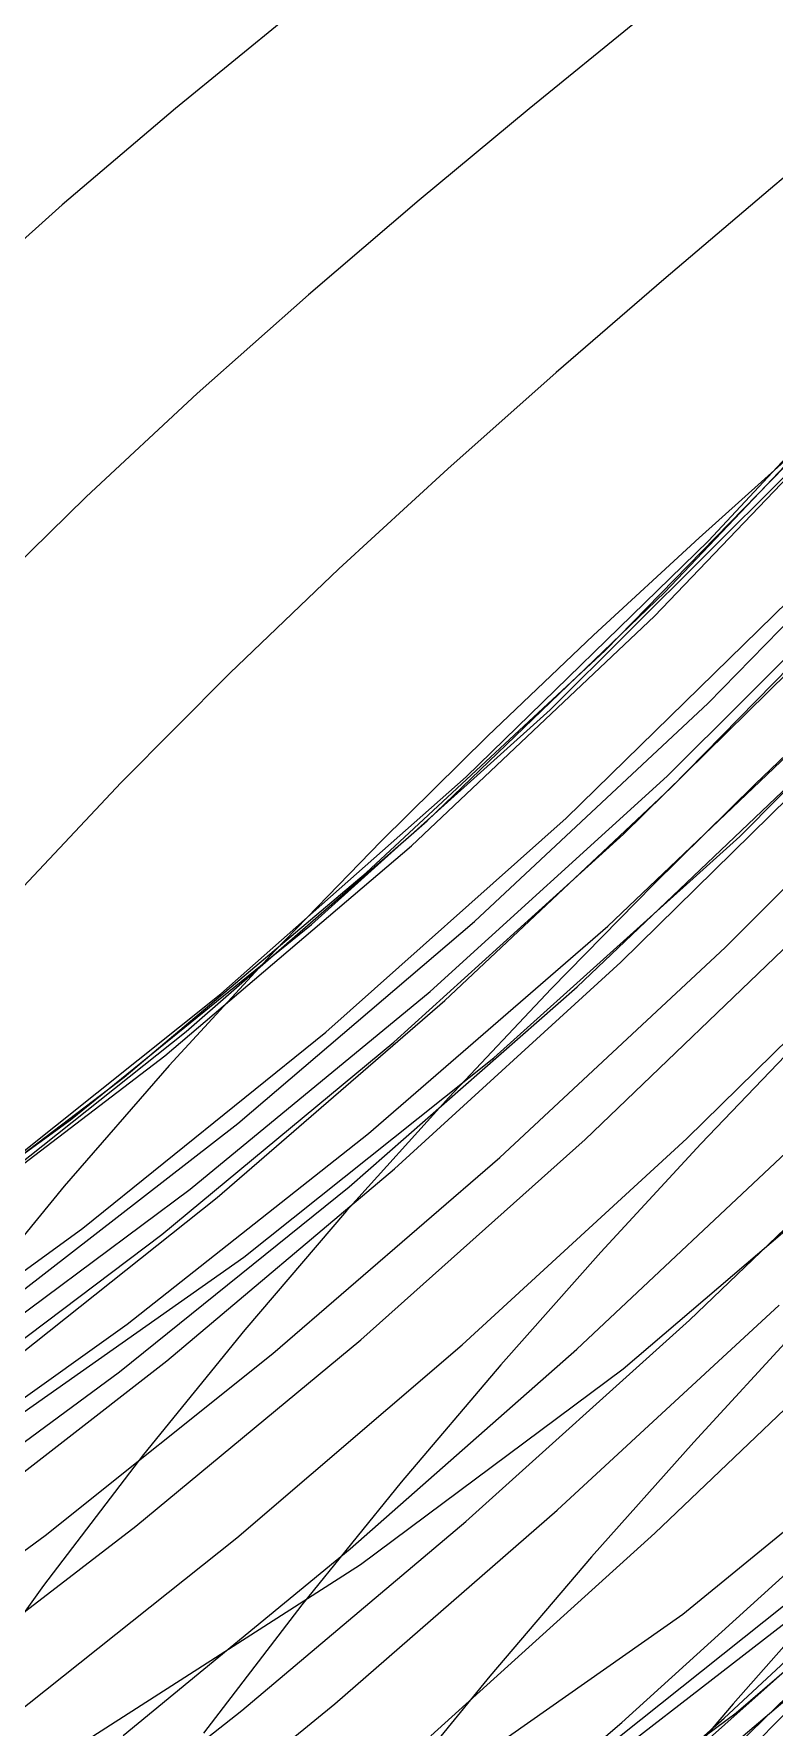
# Model space of a CAD drawing. Extents: x -607 to 1285, y -867 to 355.
# Drawn here: x 49.3 to 143.1, y -545.2 to -330.7 of the extents above; entities that cross this region are included whole.
import ezdxf

# ---------------------------------------------------------------- set-up
doc = ezdxf.new("R2010")
doc.units = 0
for name, color, linetype in [('0_1309', 7, 'CONTINUOUS'), ('0_1310', 7, 'CONTINUOUS'), ('0_1412', 7, 'CONTINUOUS'), ('0_1516', 7, 'CONTINUOUS'), ('0_1619', 7, 'CONTINUOUS'), ('0_1620', 7, 'CONTINUOUS'), ('0_1722', 7, 'CONTINUOUS'), ('0_1723', 7, 'CONTINUOUS'), ('0_1724', 7, 'CONTINUOUS'), ('0_1826', 7, 'CONTINUOUS'), ('0_1827', 7, 'CONTINUOUS'), ('0_1828', 7, 'CONTINUOUS'), ('0_1829', 7, 'CONTINUOUS'), ('0_1929', 7, 'CONTINUOUS'), ('0_1930', 7, 'CONTINUOUS'), ('0_1931', 7, 'CONTINUOUS'), ('0_1932', 7, 'CONTINUOUS'), ('0_2033', 7, 'CONTINUOUS'), ('0_2034', 7, 'CONTINUOUS'), ('0_2035', 7, 'CONTINUOUS'), ('0_2036', 7, 'CONTINUOUS'), ('0_2136', 7, 'CONTINUOUS'), ('0_2137', 7, 'CONTINUOUS'), ('0_2138', 7, 'CONTINUOUS'), ('0_2139', 7, 'CONTINUOUS'), ('0_2240', 7, 'CONTINUOUS'), ('0_2241', 7, 'CONTINUOUS'), ('0_2242', 7, 'CONTINUOUS'), ('0_2243', 7, 'CONTINUOUS'), ('0_2344', 7, 'CONTINUOUS'), ('0_2345', 7, 'CONTINUOUS'), ('0_2346', 7, 'CONTINUOUS'), ('0_2347', 7, 'CONTINUOUS'), ('0_2447', 7, 'CONTINUOUS'), ('0_2448', 7, 'CONTINUOUS'), ('0_2449', 7, 'CONTINUOUS'), ('0_2450', 7, 'CONTINUOUS'), ('0_2551', 7, 'CONTINUOUS'), ('0_2552', 7, 'CONTINUOUS'), ('0_2553', 7, 'CONTINUOUS'), ('0_2554', 7, 'CONTINUOUS'), ('0_2655', 7, 'CONTINUOUS'), ('0_2656', 7, 'CONTINUOUS'), ('0_2657', 7, 'CONTINUOUS'), ('0_2658', 7, 'CONTINUOUS'), ('0_2758', 7, 'CONTINUOUS'), ('0_2759', 7, 'CONTINUOUS'), ('0_2760', 7, 'CONTINUOUS'), ('0_2761', 7, 'CONTINUOUS'), ('0_2861', 7, 'CONTINUOUS'), ('0_2862', 7, 'CONTINUOUS'), ('0_2863', 7, 'CONTINUOUS'), ('0_2864', 7, 'CONTINUOUS'), ('0_2964', 7, 'CONTINUOUS'), ('0_2965', 7, 'CONTINUOUS'), ('0_2966', 7, 'CONTINUOUS'), ('0_2967', 7, 'CONTINUOUS'), ('0_3067', 7, 'CONTINUOUS'), ('0_3068', 7, 'CONTINUOUS'), ('0_3069', 7, 'CONTINUOUS'), ('0_3070', 7, 'CONTINUOUS'), ('0_3171', 7, 'CONTINUOUS'), ('0_3172', 7, 'CONTINUOUS'), ('0_3173', 7, 'CONTINUOUS'), ('0_3174', 7, 'CONTINUOUS'), ('0_3274', 7, 'CONTINUOUS'), ('0_3275', 7, 'CONTINUOUS'), ('0_3276', 7, 'CONTINUOUS'), ('0_3277', 7, 'CONTINUOUS'), ('0_3278', 7, 'CONTINUOUS'), ('0_3378', 7, 'CONTINUOUS'), ('0_3379', 7, 'CONTINUOUS'), ('0_3380', 7, 'CONTINUOUS'), ('0_3381', 7, 'CONTINUOUS'), ('0_3482', 7, 'CONTINUOUS'), ('0_3483', 7, 'CONTINUOUS'), ('0_3484', 7, 'CONTINUOUS'), ('0_3485', 7, 'CONTINUOUS'), ('0_3586', 7, 'CONTINUOUS'), ('0_3587', 7, 'CONTINUOUS'), ('0_3588', 7, 'CONTINUOUS'), ('0_3689', 7, 'CONTINUOUS'), ('0_3690', 7, 'CONTINUOUS'), ('0_3691', 7, 'CONTINUOUS'), ('0_3692', 7, 'CONTINUOUS'), ('0_378', 7, 'CONTINUOUS'), ('0_3793', 7, 'CONTINUOUS'), ('0_3794', 7, 'CONTINUOUS'), ('0_3795', 7, 'CONTINUOUS'), ('0_3897', 7, 'CONTINUOUS'), ('0_3898', 7, 'CONTINUOUS'), ('0_3999', 7, 'CONTINUOUS'), ('0_4000', 7, 'CONTINUOUS'), ('0_4102', 7, 'CONTINUOUS'), ('0_4103', 7, 'CONTINUOUS'), ('0_4473', 7, 'CONTINUOUS'), ('0_4474', 7, 'CONTINUOUS'), ('0_4475', 7, 'CONTINUOUS'), ('0_4575', 7, 'CONTINUOUS'), ('0_4576', 7, 'CONTINUOUS'), ('0_4577', 7, 'CONTINUOUS'), ('0_4578', 7, 'CONTINUOUS'), ('0_4579', 7, 'CONTINUOUS'), ('0_4580', 7, 'CONTINUOUS'), ('0_4678', 7, 'CONTINUOUS'), ('0_4679', 7, 'CONTINUOUS'), ('0_4680', 7, 'CONTINUOUS'), ('0_4681', 7, 'CONTINUOUS'), ('0_4682', 7, 'CONTINUOUS'), ('0_4683', 7, 'CONTINUOUS'), ('0_4684', 7, 'CONTINUOUS'), ('0_4685', 7, 'CONTINUOUS'), ('0_4784', 7, 'CONTINUOUS'), ('0_4785', 7, 'CONTINUOUS'), ('0_4786', 7, 'CONTINUOUS'), ('0_4787', 7, 'CONTINUOUS'), ('0_4788', 7, 'CONTINUOUS'), ('0_4789', 7, 'CONTINUOUS'), ('0_4790', 7, 'CONTINUOUS'), ('0_4791', 7, 'CONTINUOUS'), ('0_481', 7, 'CONTINUOUS'), ('0_4889', 7, 'CONTINUOUS'), ('0_4890', 7, 'CONTINUOUS'), ('0_4891', 7, 'CONTINUOUS'), ('0_4892', 7, 'CONTINUOUS'), ('0_4893', 7, 'CONTINUOUS'), ('0_4894', 7, 'CONTINUOUS'), ('0_4895', 7, 'CONTINUOUS'), ('0_4896', 7, 'CONTINUOUS'), ('0_4897', 7, 'CONTINUOUS'), ('0_4995', 7, 'CONTINUOUS'), ('0_4996', 7, 'CONTINUOUS'), ('0_4997', 7, 'CONTINUOUS'), ('0_4998', 7, 'CONTINUOUS'), ('0_4999', 7, 'CONTINUOUS'), ('0_5000', 7, 'CONTINUOUS'), ('0_5100', 7, 'CONTINUOUS'), ('0_5101', 7, 'CONTINUOUS'), ('0_5102', 7, 'CONTINUOUS'), ('0_5103', 7, 'CONTINUOUS'), ('0_5205', 7, 'CONTINUOUS'), ('0_5206', 7, 'CONTINUOUS'), ('0_689', 7, 'CONTINUOUS'), ('0_792', 7, 'CONTINUOUS')]:
    doc.layers.add(name, color=color, linetype=linetype)

msp = doc.modelspace()

# ---------------------------------------------------------------- linework, layer by layer
at = {"layer": '0_1309'}
msp.add_polyline3d([(103.7738, -569.0552, -3499.508), (138.3068, -543.412, -3508.9026)], dxfattribs=at)
at = {"layer": '0_1310'}
msp.add_polyline3d([(138.3068, -543.412, -3508.9026), (172.0206, -514.4175, -3516.5137)], dxfattribs=at)
at = {"layer": '0_1412'}
msp.add_polyline3d([(112.1851, -557.0455, -3488.1584), (146.7552, -530.2802, -3497.0598)], dxfattribs=at)
at = {"layer": '0_1516'}
msp.add_polyline3d([(123.5291, -546.4034, -3478.7842), (157.6215, -519.2484, -3487.164)], dxfattribs=at)
at = {"layer": '0_1619'}
msp.add_polyline3d([(97.4124, -554.8589, -3454.9807), (131.5582, -530.8899, -3464.8274)], dxfattribs=at)
at = {"layer": '0_1620'}
msp.add_polyline3d([(131.5582, -530.8899, -3464.8274), (164.9469, -503.6141, -3472.6453)], dxfattribs=at)
at = {"layer": '0_1722'}
msp.add_polyline3d([(56.7593, -546.3824, -3412.7393), (90.6789, -524.616, -3423.5693)], dxfattribs=at)
at = {"layer": '0_1723'}
msp.add_polyline3d([(90.6789, -524.616, -3423.5693), (124.011, -499.824, -3432.5146)], dxfattribs=at)
at = {"layer": '0_1724'}
msp.add_polyline3d([(124.011, -499.824, -3432.5146), (156.6154, -471.9827, -3439.4734)], dxfattribs=at)
at = {"layer": '0_1826'}
msp.add_polyline3d([(43.8659, -508.1614, -3370.8374), (75.9244, -485.6899, -3380.1675)], dxfattribs=at)
at = {"layer": '0_1827'}
msp.add_polyline3d([(75.9244, -485.6899, -3380.1675), (107.6025, -460.4347, -3387.78)], dxfattribs=at)
at = {"layer": '0_1828'}
msp.add_polyline3d([(107.6025, -460.4347, -3387.78), (138.7874, -432.3864, -3393.5957)], dxfattribs=at)
at = {"layer": '0_1829'}
msp.add_polyline3d([(138.7874, -432.3864, -3393.5957), (169.3661, -401.5359, -3397.5352)], dxfattribs=at)
at = {"layer": '0_1929'}
msp.add_polyline3d([(34.3485, -484.2427, -3336.2017), (65.9129, -460.1486, -3344.3486)], dxfattribs=at)
at = {"layer": '0_1930'}
msp.add_polyline3d([(65.9129, -460.1486, -3344.3486), (97.1548, -433.5444, -3350.8813)], dxfattribs=at)
at = {"layer": '0_1931'}
msp.add_polyline3d([(97.1548, -433.5444, -3350.8813), (127.9661, -404.4496, -3355.7373)], dxfattribs=at)
at = {"layer": '0_1932'}
msp.add_polyline3d([(127.9661, -404.4496, -3355.7373), (158.2388, -372.8834, -3358.853)], dxfattribs=at)
at = {"layer": '0_2033'}
msp.add_polyline3d([(41.5245, -477.3825, -3321.1611), (72.9844, -452.3203, -3328.6787)], dxfattribs=at)
at = {"layer": '0_2034'}
msp.add_polyline3d([(72.9844, -452.3203, -3328.6787), (104.1158, -424.821, -3334.539)], dxfattribs=at)
at = {"layer": '0_2035'}
msp.add_polyline3d([(104.1158, -424.821, -3334.539), (134.812, -394.9116, -3338.6826)], dxfattribs=at)
at = {"layer": '0_2036'}
msp.add_polyline3d([(134.812, -394.9116, -3338.6826), (164.9663, -362.6193, -3341.05)], dxfattribs=at)
at = {"layer": '0_2136'}
msp.add_polyline3d([(23.1583, -490.5764, -3299.3997), (53.9412, -468.2779, -3308.1165)], dxfattribs=at)
at = {"layer": '0_2137'}
msp.add_polyline3d([(53.9412, -468.2779, -3308.1165), (84.4988, -443.5175, -3315.1536)], dxfattribs=at)
at = {"layer": '0_2138'}
msp.add_polyline3d([(84.4988, -443.5175, -3315.1536), (114.7297, -416.3095, -3320.446)], dxfattribs=at)
at = {"layer": '0_2139'}
msp.add_polyline3d([(114.7297, -416.3095, -3320.446), (144.5326, -386.6683, -3323.929)], dxfattribs=at)
at = {"layer": '0_2240'}
msp.add_polyline3d([(29.7906, -486.3575, -3284.7222), (60.7352, -462.8597, -3292.8596)], dxfattribs=at)
at = {"layer": '0_2241'}
msp.add_polyline3d([(60.7352, -462.8597, -3292.8596), (91.4165, -436.9947, -3299.2668)], dxfattribs=at)
at = {"layer": '0_2242'}
msp.add_polyline3d([(91.4165, -436.9947, -3299.2668), (121.7274, -408.7882, -3303.8794)], dxfattribs=at)
at = {"layer": '0_2243'}
msp.add_polyline3d([(121.7274, -408.7882, -3303.8794), (151.5603, -378.2658, -3306.633)], dxfattribs=at)
at = {"layer": '0_2344'}
msp.add_polyline3d([(37.7993, -481.52, -3270.3125), (68.6068, -457.0862, -3277.7625)], dxfattribs=at)
at = {"layer": '0_2345'}
msp.add_polyline3d([(68.6068, -457.0862, -3277.7625), (99.1335, -430.3732, -3283.444)], dxfattribs=at)
at = {"layer": '0_2346'}
msp.add_polyline3d([(99.1335, -430.3732, -3283.444), (129.2724, -401.4158, -3287.2969)], dxfattribs=at)
at = {"layer": '0_2347'}
msp.add_polyline3d([(129.2724, -401.4158, -3287.2969), (158.916, -370.249, -3289.261)], dxfattribs=at)
at = {"layer": '0_2447'}
msp.add_polyline3d([(24.4318, -504.5619, -3258.1177), (55.4848, -482.0155, -3267.1501)], dxfattribs=at)
at = {"layer": '0_2448'}
msp.add_polyline3d([(55.4848, -482.0155, -3267.1501), (86.3079, -457.1696, -3274.355)], dxfattribs=at)
at = {"layer": '0_2449'}
msp.add_polyline3d([(86.3079, -457.1696, -3274.355), (116.7914, -430.0573, -3279.6675)], dxfattribs=at)
at = {"layer": '0_2450'}
msp.add_polyline3d([(116.7914, -430.0573, -3279.6675), (146.8253, -400.7117, -3283.0222)], dxfattribs=at)
at = {"layer": '0_2551'}
msp.add_polyline3d([(38.4329, -499.8417, -3248.3584), (69.1117, -477.0475, -3257.017)], dxfattribs=at)
at = {"layer": '0_2552'}
msp.add_polyline3d([(69.1117, -477.0475, -3257.017), (99.5332, -452.0005, -3263.7722)], dxfattribs=at)
at = {"layer": '0_2553'}
msp.add_polyline3d([(99.5332, -452.0005, -3263.7722), (129.5882, -424.7316, -3268.5554)], dxfattribs=at)
at = {"layer": '0_2554'}
msp.add_polyline3d([(129.5882, -424.7316, -3268.5554), (159.1675, -395.2715, -3271.2983)], dxfattribs=at)
at = {"layer": '0_2655'}
msp.add_polyline3d([(44.8976, -492.1735, -3229.647), (75.1614, -468.7339, -3237.562)], dxfattribs=at)
at = {"layer": '0_2656'}
msp.add_polyline3d([(75.1614, -468.7339, -3237.562), (105.1518, -443.1569, -3243.5593)], dxfattribs=at)
at = {"layer": '0_2657'}
msp.add_polyline3d([(105.1518, -443.1569, -3243.5593), (134.7558, -415.4799, -3247.5698)], dxfattribs=at)
at = {"layer": '0_2658'}
msp.add_polyline3d([(134.7558, -415.4799, -3247.5698), (163.8608, -385.74, -3249.525)], dxfattribs=at)
at = {"layer": '0_2758'}
msp.add_polyline3d([(30.2704, -516.1856, -3217.1787), (61.1053, -494.1667, -3226.8877)], dxfattribs=at)
at = {"layer": '0_2759'}
msp.add_polyline3d([(61.1053, -494.1667, -3226.8877), (91.7336, -469.9985, -3234.638)], dxfattribs=at)
at = {"layer": '0_2760'}
msp.add_polyline3d([(91.7336, -469.9985, -3234.638), (122.0362, -443.7186, -3240.353)], dxfattribs=at)
at = {"layer": '0_2761'}
msp.add_polyline3d([(122.0362, -443.7186, -3240.353), (151.8939, -415.3648, -3243.9565)], dxfattribs=at)
at = {"layer": '0_2861'}
msp.add_polyline3d([(35.9786, -505.0772, -3193.6045), (65.5289, -482.7815, -3202.0723)], dxfattribs=at)
at = {"layer": '0_2862'}
msp.add_polyline3d([(65.5289, -482.7815, -3202.0723), (94.919, -458.437, -3208.6177)], dxfattribs=at)
at = {"layer": '0_2863'}
msp.add_polyline3d([(94.919, -458.437, -3208.6177), (124.0439, -432.083, -3213.1768)], dxfattribs=at)
at = {"layer": '0_2864'}
msp.add_polyline3d([(124.0439, -432.083, -3213.1768), (152.7983, -403.759, -3215.6846)], dxfattribs=at)
at = {"layer": '0_2964'}
msp.add_polyline3d([(43.5319, -501.126, -3177.016), (72.5241, -478.1189, -3184.4636)], dxfattribs=at)
at = {"layer": '0_2965'}
msp.add_polyline3d([(72.5241, -478.1189, -3184.4636), (101.3731, -453.1461, -3189.9885)], dxfattribs=at)
at = {"layer": '0_2966'}
msp.add_polyline3d([(101.3731, -453.1461, -3189.9885), (129.9806, -426.2524, -3193.5354)], dxfattribs=at)
at = {"layer": '0_2967'}
msp.add_polyline3d([(129.9806, -426.2524, -3193.5354), (158.2483, -397.4829, -3195.0493)], dxfattribs=at)
at = {"layer": '0_3067'}
msp.add_polyline3d([(30.9571, -521.706, -3162.6572), (60.1619, -500.2011, -3171.8909)], dxfattribs=at)
at = {"layer": '0_3068'}
msp.add_polyline3d([(60.1619, -500.2011, -3171.8909), (89.2716, -476.7568, -3179.1826)], dxfattribs=at)
at = {"layer": '0_3069'}
msp.add_polyline3d([(89.2716, -476.7568, -3179.1826), (118.1797, -451.4207, -3184.4695)], dxfattribs=at)
at = {"layer": '0_3070'}
msp.add_polyline3d([(118.1797, -451.4207, -3184.4695), (146.7795, -424.2401, -3187.6882)], dxfattribs=at)
at = {"layer": '0_3171'}
msp.add_polyline3d([(37.1676, -521.3235, -3147.1353), (66.1367, -498.8255, -3155.3718)], dxfattribs=at)
at = {"layer": '0_3172'}
msp.add_polyline3d([(66.1367, -498.8255, -3155.3718), (95.0234, -474.4693, -3161.666)], dxfattribs=at)
at = {"layer": '0_3173'}
msp.add_polyline3d([(95.0234, -474.4693, -3161.666), (123.72, -448.3101, -3165.9587)], dxfattribs=at)
at = {"layer": '0_3174'}
msp.add_polyline3d([(123.72, -448.3101, -3165.9587), (152.1188, -420.4029, -3168.191)], dxfattribs=at)
at = {"layer": '0_3274'}
msp.add_polyline3d([(21.8684, -542.1096, -3129.4546), (50.727, -520.9196, -3139.1545)], dxfattribs=at)
at = {"layer": '0_3275'}
msp.add_polyline3d([(50.727, -520.9196, -3139.1545), (79.5993, -497.8736, -3146.9246)], dxfattribs=at)
at = {"layer": '0_3276'}
msp.add_polyline3d([(79.5993, -497.8736, -3146.9246), (108.3768, -473.0275, -3152.7034)], dxfattribs=at)
at = {"layer": '0_3277'}
msp.add_polyline3d([(108.3768, -473.0275, -3152.7034), (136.9507, -446.4374, -3156.4294)], dxfattribs=at)
at = {"layer": '0_3278'}
msp.add_polyline3d([(136.9507, -446.4374, -3156.4294), (165.2126, -418.1591, -3158.0417)], dxfattribs=at)
at = {"layer": '0_3378'}
msp.add_polyline3d([(33.7203, -541.6143, -3119.1802), (62.2308, -519.7653, -3128.0615)], dxfattribs=at)
at = {"layer": '0_3379'}
msp.add_polyline3d([(62.2308, -519.7653, -3128.0615), (90.7486, -496.1317, -3134.9868)], dxfattribs=at)
at = {"layer": '0_3380'}
msp.add_polyline3d([(90.7486, -496.1317, -3134.9868), (119.1685, -470.773, -3139.9006)], dxfattribs=at)
at = {"layer": '0_3381'}
msp.add_polyline3d([(119.1685, -470.773, -3139.9006), (147.3853, -443.749, -3142.7473)], dxfattribs=at)
at = {"layer": '0_3482'}
msp.add_polyline3d([(46.4075, -543.9991, -3113.1035), (75.0125, -521.2419, -3121.3394)], dxfattribs=at)
at = {"layer": '0_3483'}
msp.add_polyline3d([(75.0125, -521.2419, -3121.3394), (103.6065, -496.7692, -3127.5776)], dxfattribs=at)
at = {"layer": '0_3484'}
msp.add_polyline3d([(103.6065, -496.7692, -3127.5776), (132.0814, -470.6479, -3131.7654)], dxfattribs=at)
at = {"layer": '0_3485'}
msp.add_polyline3d([(132.0814, -470.6479, -3131.7654), (160.33, -442.9447, -3133.85)], dxfattribs=at)
at = {"layer": '0_3586'}
msp.add_polyline3d([(60.6121, -546.2861, -3109.0972), (89.3909, -522.6389, -3116.7505)], dxfattribs=at)
at = {"layer": '0_3587'}
msp.add_polyline3d([(89.3909, -522.6389, -3116.7505), (118.1332, -497.3477, -3122.3577)], dxfattribs=at)
at = {"layer": '0_3588'}
msp.add_polyline3d([(118.1332, -497.3477, -3122.3577), (146.728, -470.4863, -3125.8682)], dxfattribs=at)
at = {"layer": '0_3689'}
msp.add_polyline3d([(47.3512, -565.3975, -3090.633), (75.6751, -543.0945, -3099.6768)], dxfattribs=at)
at = {"layer": '0_3690'}
msp.add_polyline3d([(75.6751, -543.0945, -3099.6768), (104.0572, -519.16, -3106.7085)], dxfattribs=at)
at = {"layer": '0_3691'}
msp.add_polyline3d([(104.0572, -519.16, -3106.7085), (132.3877, -493.6686, -3111.6785)], dxfattribs=at)
at = {"layer": '0_3692'}
msp.add_polyline3d([(132.3877, -493.6686, -3111.6785), (160.5573, -466.695, -3114.5361)], dxfattribs=at)
at = {"layer": '0_378'}
msp.add_polyline3d([(137.9269, -550.152, -3610.6157), (167.0951, -520.5849, -3617.802)], dxfattribs=at)
at = {"layer": '0_3793'}
msp.add_polyline3d([(59.3127, -565.2421, -3080.471), (87.4538, -542.2656, -3088.727)], dxfattribs=at)
at = {"layer": '0_3794'}
msp.add_polyline3d([(87.4538, -542.2656, -3088.727), (115.6526, -517.7453, -3094.98)], dxfattribs=at)
at = {"layer": '0_3795'}
msp.add_polyline3d([(115.6526, -517.7453, -3094.98), (143.7937, -491.7628, -3099.1792)], dxfattribs=at)
at = {"layer": '0_3897'}
msp.add_polyline3d([(99.5997, -546.3207, -3084.98), (128.0289, -520.6599, -3090.2)], dxfattribs=at)
at = {"layer": '0_3898'}
msp.add_polyline3d([(128.0289, -520.6599, -3090.2), (156.3769, -493.6215, -3093.3389)], dxfattribs=at)
at = {"layer": '0_3999'}
msp.add_polyline3d([(94.8018, -569.4849, -3084.2354), (123.8184, -544.6337, -3091.807)], dxfattribs=at)
at = {"layer": '0_4000'}
msp.add_polyline3d([(123.8184, -544.6337, -3091.807), (152.8234, -518.3743, -3097.2412)], dxfattribs=at)
at = {"layer": '0_4102'}
msp.add_polyline3d([(107.9809, -569.4818, -3076.9556), (136.7945, -544.0707, -3083.692)], dxfattribs=at)
at = {"layer": '0_4103'}
msp.add_polyline3d([(136.7945, -544.0707, -3083.692), (165.603, -517.3207, -3088.2869)], dxfattribs=at)
at = {"layer": '0_4473'}
msp.add_polyline3d([(81.5211, -328.4584, -2387.6265), (67.2297, -340.1256, -2381.398)], dxfattribs=at)
at = {"layer": '0_4474'}
msp.add_polyline3d([(67.2297, -340.1256, -2381.398), (52.895, -352.3361, -2376.1907)], dxfattribs=at)
at = {"layer": '0_4475'}
msp.add_polyline3d([(52.895, -352.3361, -2376.1907), (38.568, -365.1884, -2372.3145)], dxfattribs=at)
at = {"layer": '0_4575'}
msp.add_polyline3d([(125.9175, -328.9199, -2403.6978), (112.1022, -340.1693, -2397.131)], dxfattribs=at)
at = {"layer": '0_4576'}
msp.add_polyline3d([(112.1022, -340.1693, -2397.131), (98.1429, -351.7499, -2390.966)], dxfattribs=at)
at = {"layer": '0_4577'}
msp.add_polyline3d([(98.1429, -351.7499, -2390.966), (84.0899, -363.747, -2385.5044)], dxfattribs=at)
at = {"layer": '0_4578'}
msp.add_polyline3d([(84.0899, -363.747, -2385.5044), (69.9933, -376.2462, -2381.0474)], dxfattribs=at)
at = {"layer": '0_4579'}
msp.add_polyline3d([(69.9933, -376.2462, -2381.0474), (55.9033, -389.3325, -2377.896)], dxfattribs=at)
at = {"layer": '0_4580'}
msp.add_polyline3d([(55.9033, -389.3325, -2377.896), (41.8701, -403.0917, -2376.3518)], dxfattribs=at)
at = {"layer": '0_4678'}
msp.add_polyline3d([(155.9862, -339.0973, -2412.3271), (142.6749, -350.3221, -2406.365)], dxfattribs=at)
at = {"layer": '0_4679'}
msp.add_polyline3d([(142.6749, -350.3221, -2406.365), (129.1713, -361.7913, -2400.5112)], dxfattribs=at)
at = {"layer": '0_4680'}
msp.add_polyline3d([(129.1713, -361.7913, -2400.5112), (115.5206, -373.5833, -2395.0625)], dxfattribs=at)
at = {"layer": '0_4681'}
msp.add_polyline3d([(115.5206, -373.5833, -2395.0625), (101.7683, -385.7762, -2390.3147)], dxfattribs=at)
at = {"layer": '0_4682'}
msp.add_polyline3d([(101.7683, -385.7762, -2390.3147), (87.9597, -398.4481, -2386.5637)], dxfattribs=at)
at = {"layer": '0_4683'}
msp.add_polyline3d([(87.9597, -398.4481, -2386.5637), (74.1402, -411.6773, -2384.1057)], dxfattribs=at)
at = {"layer": '0_4684'}
msp.add_polyline3d([(74.1402, -411.6773, -2384.1057), (60.3549, -425.5419, -2383.2368)], dxfattribs=at)
at = {"layer": '0_4685'}
msp.add_polyline3d([(60.3549, -425.5419, -2383.2368), (46.6493, -440.1204, -2384.2527)], dxfattribs=at)
at = {"layer": '0_4784'}
msp.add_polyline3d([(146.9278, -382.5804, -2406.0205), (133.6464, -394.5317, -2401.4277)], dxfattribs=at)
at = {"layer": '0_4785'}
msp.add_polyline3d([(133.6464, -394.5317, -2401.4277), (120.2577, -406.8639, -2397.5269)], dxfattribs=at)
at = {"layer": '0_4786'}
msp.add_polyline3d([(120.2577, -406.8639, -2397.5269), (106.8027, -419.6467, -2394.6057)], dxfattribs=at)
at = {"layer": '0_4787'}
msp.add_polyline3d([(106.8027, -419.6467, -2394.6057), (93.3225, -432.9497, -2392.9517)], dxfattribs=at)
at = {"layer": '0_4788'}
msp.add_polyline3d([(93.3225, -432.9497, -2392.9517), (79.8579, -446.8428, -2392.852)], dxfattribs=at)
at = {"layer": '0_4789'}
msp.add_polyline3d([(79.8579, -446.8428, -2392.852), (66.45, -461.3956, -2394.5947)], dxfattribs=at)
at = {"layer": '0_4790'}
msp.add_polyline3d([(66.45, -461.3956, -2394.5947), (53.1397, -476.6778, -2398.4668)], dxfattribs=at)
at = {"layer": '0_4791'}
msp.add_polyline3d([(53.1397, -476.6778, -2398.4668), (39.968, -492.7592, -2404.7563)], dxfattribs=at)
at = {"layer": '0_481'}
msp.add_polyline3d([(115.4341, -563.9918, -3592.2856), (147.6174, -535.3434, -3600.7275)], dxfattribs=at)
at = {"layer": '0_4889'}
msp.add_polyline3d([(153.5715, -413.4628, -2410.4297), (140.7395, -425.7474, -2407.5566)], dxfattribs=at)
at = {"layer": '0_4890'}
msp.add_polyline3d([(140.7395, -425.7474, -2407.5566), (127.8246, -438.4599, -2405.639)], dxfattribs=at)
at = {"layer": '0_4891'}
msp.add_polyline3d([(127.8246, -438.4599, -2405.639), (114.8611, -451.6639, -2404.9531)], dxfattribs=at)
at = {"layer": '0_4892'}
msp.add_polyline3d([(114.8611, -451.6639, -2404.9531), (101.8828, -465.4233, -2405.775)], dxfattribs=at)
at = {"layer": '0_4893'}
msp.add_polyline3d([(101.8828, -465.4233, -2405.775), (88.9236, -479.8016, -2408.3809)], dxfattribs=at)
at = {"layer": '0_4894'}
msp.add_polyline3d([(88.9236, -479.8016, -2408.3809), (76.0177, -494.8625, -2413.0474)], dxfattribs=at)
at = {"layer": '0_4895'}
msp.add_polyline3d([(76.0177, -494.8625, -2413.0474), (63.199, -510.6698, -2420.0505)], dxfattribs=at)
at = {"layer": '0_4896'}
msp.add_polyline3d([(63.199, -510.6698, -2420.0505), (50.5014, -527.2871, -2429.6667)], dxfattribs=at)
at = {"layer": '0_4897'}
msp.add_polyline3d([(50.5014, -527.2871, -2429.6667), (37.9589, -544.778, -2442.172)], dxfattribs=at)
at = {"layer": '0_4995'}
msp.add_polyline3d([(146.5116, -458.0962, -2415.8865), (133.8472, -471.3087, -2415.9834)], dxfattribs=at)
at = {"layer": '0_4996'}
msp.add_polyline3d([(133.8472, -471.3087, -2415.9834), (121.1594, -485.0231, -2417.543)], dxfattribs=at)
at = {"layer": '0_4997'}
msp.add_polyline3d([(121.1594, -485.0231, -2417.543), (108.4798, -499.2935, -2420.831)], dxfattribs=at)
at = {"layer": '0_4998'}
msp.add_polyline3d([(108.4798, -499.2935, -2420.831), (95.8399, -514.1738, -2426.1138)], dxfattribs=at)
at = {"layer": '0_4999'}
msp.add_polyline3d([(95.8399, -514.1738, -2426.1138), (83.2714, -529.7179, -2433.6565)], dxfattribs=at)
at = {"layer": '0_5000'}
msp.add_polyline3d([(83.2714, -529.7179, -2433.6565), (70.8057, -545.9799, -2443.7253)], dxfattribs=at)
at = {"layer": '0_5100'}
msp.add_polyline3d([(145.9316, -495.015, -2420.7092), (132.9502, -509.0926, -2422.4648)], dxfattribs=at)
at = {"layer": '0_5101'}
msp.add_polyline3d([(132.9502, -509.0926, -2422.4648), (119.9926, -523.6585, -2425.9575)], dxfattribs=at)
at = {"layer": '0_5102'}
msp.add_polyline3d([(119.9926, -523.6585, -2425.9575), (107.0935, -538.7549, -2431.4539)], dxfattribs=at)
at = {"layer": '0_5103'}
msp.add_polyline3d([(107.0935, -538.7549, -2431.4539), (94.2878, -554.4246, -2439.221)], dxfattribs=at)
at = {"layer": '0_5205'}
msp.add_polyline3d([(150.8111, -527.7222, -2433.9077), (137.965, -542.2656, -2437.961)], dxfattribs=at)
at = {"layer": '0_5206'}
msp.add_polyline3d([(137.965, -542.2656, -2437.961), (125.1537, -557.2939, -2443.9868)], dxfattribs=at)
at = {"layer": '0_689'}
msp.add_polyline3d([(138.6407, -547.3428, -3576.9766), (169.4548, -517.3417, -3583.9941)], dxfattribs=at)
at = {"layer": '0_792'}
msp.add_polyline3d([(116.0291, -565.99, -3560.027), (149.8322, -537.3424, -3568.6187)], dxfattribs=at)

doc.saveas('drawing.dxf')
